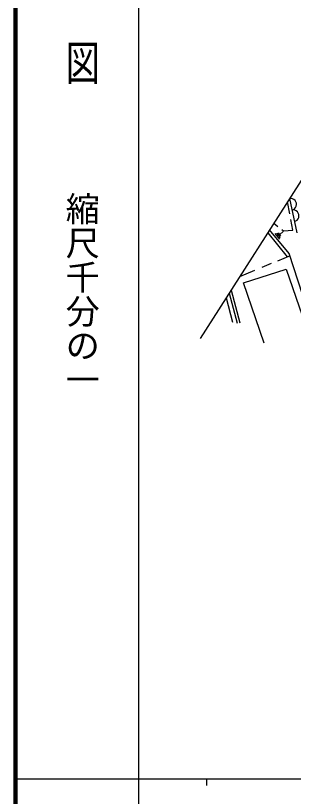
# Model space of a CAD drawing. Units: millimetres, scale not verified. Extents: x 40000 to 680000, y 20000 to 380000.
# Drawn here: x 40000 to 80724, y 202409 to 316812 of the extents above; entities that cross this region are included whole.
import ezdxf
from ezdxf.enums import TextEntityAlignment as Align

# ---------------------------------------------------------------- set-up
doc = ezdxf.new("R2010")
doc.units = ezdxf.units.MM
doc.header["$LTSCALE"] = 1000
for name, color, linetype, lineweight in [('M-BGD', 7, 'Continuous', 25), ('M-BMK-SRVR', 3, 'Continuous', 25), ('M-TTL', 2, 'Continuous', 140), ('M-TTL-BAND', 7, 'Continuous', 25)]:
    doc.layers.add(name, color=color, linetype=linetype, lineweight=lineweight)
doc.styles.add('@ＭＳ ゴシック', font='')
doc.styles.get('@ＭＳ ゴシック').set_extended_font_data('@MS Gothic')

msp = doc.modelspace()

# ---------------------------------------------------------------- linework, layer by layer
at = {"layer": 'M-BGD'}
for p, q in [((80179, 287785), (79849, 289521)), ((80152, 289995), (81219, 284977)), ((77846, 286387), (78445, 285929)), ((80633, 285396), (80342, 286925)), ((76959, 285000), (79812, 281448)), ((80129, 281951), (77222, 285411)), ((78745, 284063), (78044, 284890)), ((78830, 284304), (78303, 284934)), ((78904, 284545), (78550, 284969)), ((79226, 285176), (78733, 284762)), ((79019, 285489), (79298, 285275)), ((79298, 285275), (80633, 285396)), ((80234, 281624), (78395, 280857)), ((85956, 263828), (80129, 281951)), ((77472, 280472), (76112, 279905)), ((75030, 279454), (72825, 278534)), ((73413, 277674), (79650, 279652)), ((79650, 279652), (83841, 267488)), ((76430, 268808), (73413, 277674)), ((71307, 276160), (72490, 271737)), ((71591, 276603), (72885, 271801)), ((70854, 275451), (71795, 271902))]:
    msp.add_line(p, q, dxfattribs=at)
for centre in [(80330, 289159), (80686, 287486)]:
    msp.add_arc(centre, 855, 281.99762, 101.99762, dxfattribs=at)
at = {"layer": 'M-BMK-SRVR'}
msp.add_line((85866, 298932), (67052, 269503), dxfattribs=at)
at = {"layer": 'M-TTL'}
msp.add_line((40000, 380000), (40000, 20000), dxfattribs=at)
at = {"layer": 'M-TTL-BAND'}
for p, q in [((58000, 370000), (58000, 20000)), ((40000, 205000), (579000, 205000)), ((68000, 205000), (68000, 204000))]:
    msp.add_line(p, q, dxfattribs=at)

# ---------------------------------------------------------------- texts
at = {"layer": 'M-TTL-BAND', "style": '@ＭＳ ゴシック', "width": 1.4}
msp.add_text('平  面  図', height=3666, rotation=270, dxfattribs=at).set_placement((49777, 306475), align=Align.MIDDLE_RIGHT)
at = {"layer": 'M-TTL-BAND', "style": '@ＭＳ ゴシック'}
msp.add_text('縮尺千分の一', height=3666, rotation=270, dxfattribs=at).set_placement((49777, 261030), align=Align.MIDDLE_RIGHT)

doc.saveas('drawing.dxf')
